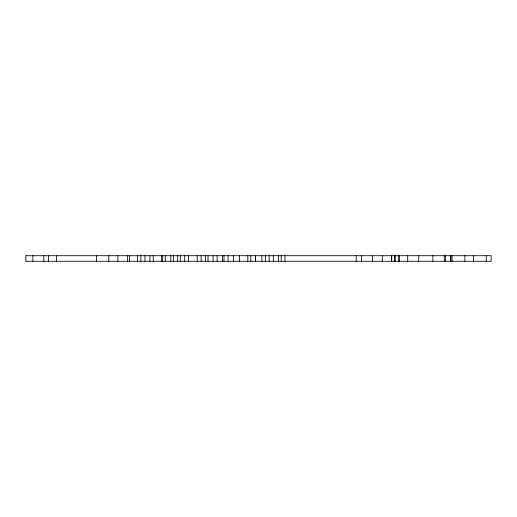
<?xml version="1.0" encoding="UTF-8"?>
<svg xmlns="http://www.w3.org/2000/svg" width="517" height="517" viewBox="0 0 517 517"><rect width="100%" height="100%" fill="white"/><g stroke="black" fill="none" stroke-linecap="round" stroke-linejoin="round"><path stroke-width="0.78" d="M25.85 255.715L491.15 255.715L491.15 261.285L25.85 261.285M486.238 255.715L486.238 261.285M473.527 255.715L473.527 261.285M464.88 255.715L464.88 261.285M452.058 255.715L452.058 261.285M450.908 255.715L450.908 261.285M450.63 255.715L450.63 261.285M445.441 255.715L445.441 261.285M444.271 255.715L444.271 261.285M432.871 255.715L432.871 261.285M418.757 255.715L418.757 261.285M407.706 255.715L407.706 261.285M399.415 255.715L399.415 261.285M398.336 255.715L398.336 261.285M395.085 255.715L395.085 261.285M394.807 255.715L394.807 261.285M391.731 255.715L391.731 261.285M391.453 255.715L391.453 261.285M382.315 255.715L382.315 261.285M372.583 255.715L372.583 261.285M361.441 255.715L361.441 261.285M356.168 255.715L356.168 261.285M284.951 255.715L284.951 261.285M281.177 255.715L281.177 261.285M278.547 255.715L278.547 261.285M273.312 255.715L273.312 261.285M269.144 255.715L269.144 261.285M265.35 255.715L265.35 261.285M261.886 255.715L261.886 261.285M255.598 255.715L255.598 261.285M255.495 255.715L255.495 261.285M250.816 255.715L250.816 261.285M247.824 255.715L247.824 261.285M239.578 255.715L239.578 261.285M233.438 255.715L233.438 261.285M228.023 255.715L228.023 261.285M223.997 255.715L223.997 261.285M222.439 255.715L222.439 261.285M217.101 255.715L217.101 261.285M213.101 255.715L213.101 261.285M208.028 255.715L208.028 261.285M205.475 255.715L205.475 261.285M201.113 255.715L201.113 261.285M197.21 255.715L197.21 261.285M188.434 255.715L188.434 261.285M184.711 255.715L184.711 261.285M180.291 255.715L180.291 261.285M177.674 255.715L177.674 261.285M173.35 255.715L173.35 261.285M170.836 255.715L170.836 261.285M165.233 255.715L165.233 261.285M162.693 255.715L162.693 261.285M161.375 255.715L161.375 261.285M153.213 255.715L153.213 261.285M149.898 255.715L149.898 261.285M144.954 255.715L144.954 261.285M140.863 255.715L140.863 261.285M137.477 255.715L137.477 261.285M129.56 255.715L129.56 261.285M127.641 255.715L127.641 261.285M117.908 255.715L117.908 261.285M108.841 255.715L108.841 261.285M96.511 255.715L96.511 261.285M56.379 255.715L56.379 261.285M48.637 255.715L48.637 261.285M43.848 255.715L43.848 261.285M32.881 255.715L32.881 261.285M25.895 255.715L25.895 261.285"/></g></svg>
